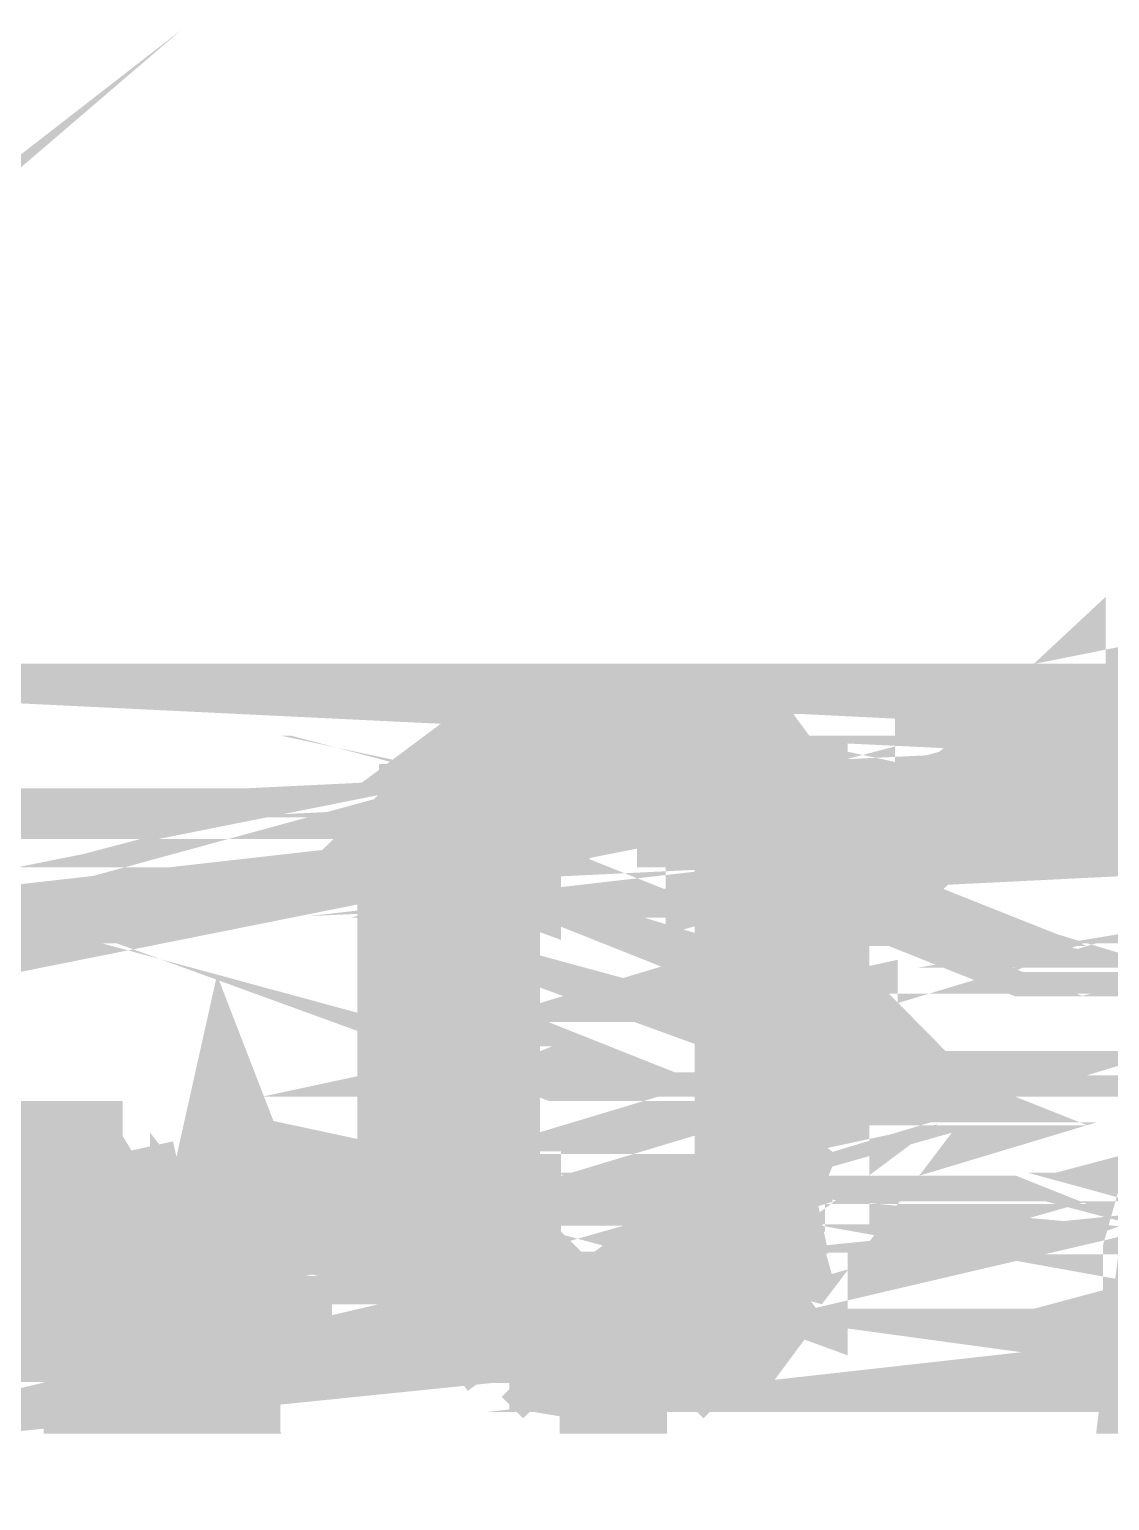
# Model space of a CAD drawing. Header units: inches. Extents: x -524 to 1067, y -71 to 1110.
# Drawn here: x 542.52 to 552.23, y 545.77 to 558.99 of the extents above; entities that cross this region are included whole.
import ezdxf

# ---------------------------------------------------------------- set-up
doc = ezdxf.new("R2010")
doc.units = ezdxf.units.IN
doc.header["$MEASUREMENT"] = 0
doc.layers.add('H', color=7, linetype='Continuous')
doc.layers.add('P', color=7, linetype='Continuous')

msp = doc.modelspace()

# ---------------------------------------------------------------- hatches: boundary and pattern name
at = {"layer": 'H', "linetype": 'Continuous'}
for points in [[(546.9020231197112, 552.5702747520654), (547.0954645277704, 552.8294132421072), (548.7050430363392, 552.8294132421072), (548.7050430363392, 552.5702747520654), (546.9020231197112, 552.5702747520654)], [(550.8292486871037, 551.9279032837931), (550.8292486871037, 552.8294132421072), (551.7307586454178, 552.8294132421072), (551.7307586454178, 551.9279032837931), (550.8292486871037, 551.9279032837931)], [(546.6465344675576, 552.3768333440061), (546.6465344675576, 552.5702747520654), (548.964181526381, 552.5702747520654), (549.2196701785347, 552.3768333440061), (546.6465344675576, 552.3768333440061)], [(546.1939545694565, 551.6687647937513), (546.1939545694565, 551.9279032837931), (546.3873959775158, 552.1176948539643), (547.5443945879836, 552.3768333440061), (547.354603017812, 552.1176948539643), (547.0954645277704, 552.1176948539643), (547.0954645277704, 551.9279032837931), (546.9020231197112, 551.9279032837931), (546.1939545694565, 551.6687647937513)], [(546.3873959775158, 552.1176948539643), (546.3873959775158, 552.3768333440061), (547.5443945879836, 552.3768333440061), (546.3873959775158, 552.1176948539643)], [(549.4131115865941, 551.6687647937513), (548.7050430363392, 551.9279032837931), (548.51160162828, 551.9279032837931), (548.51160162828, 552.1176948539643), (548.2524631382385, 552.1176948539643), (548.2524631382385, 552.3111362620236), (548.0626715680671, 552.3768333440061), (548.2524631382385, 552.3768333440061), (549.2196701785347, 552.1176948539643), (549.4131115865941, 552.1176948539643), (549.4131115865941, 551.6687647937513)], [(549.2196701785347, 552.1176948539643), (548.0626715680671, 552.3768333440061), (549.2196701785347, 552.3768333440061), (549.2196701785347, 552.1176948539643)], [(546.9020231197112, 551.475323385692), (546.1939545694565, 551.6687647937513), (546.9020231197112, 551.9279032837931), (546.9020231197112, 551.475323385692)], [(548.7050430363392, 551.475323385692), (548.7050430363392, 551.9279032837931), (549.4131115865941, 551.6687647937513), (549.6722500766359, 551.6687647937513), (549.6722500766359, 550.2526276932418), (549.862041646807, 550.0591862851826), (549.862041646807, 549.8000477951408), (549.6722500766359, 549.6102562249696), (549.6722500766359, 549.3511177349278), (548.964181526381, 549.1576763268686), (548.964181526381, 551.475323385692), (548.7050430363392, 551.475323385692)], [(546.1939545694565, 551.475323385692), (546.1939545694565, 551.6687647937513), (546.9020231197112, 551.475323385692), (546.1939545694565, 551.475323385692)], [(545.9348160794148, 551.2198347335383), (545.9348160794148, 551.475323385692), (546.6465344675576, 551.2198347335383), (545.9348160794148, 551.2198347335383)], [(546.6465344675576, 551.2198347335383), (545.9348160794148, 551.475323385692), (546.9020231197112, 551.475323385692), (546.6465344675576, 551.2198347335383)], [(545.9348160794148, 549.8000477951408), (545.9348160794148, 551.2198347335383), (546.6465344675576, 551.2198347335383), (546.6465344675576, 549.8000477951408), (545.9348160794148, 549.8000477951408)], [(546.6465344675576, 549.1576763268686), (545.9348160794148, 549.3511177349278), (545.9348160794148, 549.8000477951408), (546.6465344675576, 549.6102562249696), (546.6465344675576, 549.1576763268686)], [(546.6465344675576, 549.6102562249696), (545.9348160794148, 549.8000477951408), (546.6465344675576, 549.8000477951408), (546.6465344675576, 549.6102562249696)], [(545.9348160794148, 549.1576763268686), (545.9348160794148, 549.3511177349278), (546.6465344675576, 549.1576763268686), (545.9348160794148, 549.1576763268686)], [(548.964181526381, 548.4496077766137), (548.964181526381, 549.1576763268686), (549.6722500766359, 549.3511177349278), (549.6722500766359, 548.1941191244599), (549.4131115865941, 547.9349806344184), (549.4131115865941, 547.7415392263591), (548.7050430363392, 547.9349806344184), (548.7050430363392, 548.1941191244599), (548.964181526381, 548.4496077766137)], [(546.1939545694565, 547.9349806344184), (546.1939545694565, 548.1941191244599), (545.9348160794148, 548.4496077766137), (545.9348160794148, 549.1576763268686), (546.6465344675576, 549.1576763268686), (546.6465344675576, 548.4496077766137), (546.9020231197112, 548.4496077766137), (546.9020231197112, 547.9349806344184), (546.1939545694565, 547.9349806344184)], [(542.7193089001651, 546.7743321860626), (542.7193089001651, 547.7415392263591), (542.9091004703366, 548.9021876747148), (543.42737745042, 548.9021876747148), (543.6171690205913, 547.7415392263591), (543.6171690205913, 546.7743321860626), (542.7193089001651, 546.7743321860626)], [(544.0697489186923, 546.7743321860626), (544.0697489186923, 547.7415392263591), (544.3288874087341, 548.9021876747148), (544.5843760608877, 548.9021876747148), (544.777817468947, 547.7415392263591), (544.777817468947, 546.7743321860626), (544.0697489186923, 546.7743321860626)], [(546.3873959775158, 547.4824007363173), (546.3873959775158, 547.7415392263591), (546.1939545694565, 547.9349806344184), (546.9020231197112, 547.9349806344184), (547.354603017812, 547.4824007363173), (546.3873959775158, 547.4824007363173)], [(548.2524631382385, 547.4824007363173), (548.7050430363392, 547.9349806344184), (549.4131115865941, 547.7415392263591), (549.2196701785347, 547.4824007363173), (548.2524631382385, 547.4824007363173)], [(546.6465344675576, 547.2926091661459), (546.3873959775158, 547.4824007363173), (547.8035330780253, 547.4824007363173), (546.6465344675576, 547.2926091661459)], [(546.6465344675576, 547.2926091661459), (549.2196701785347, 547.4824007363173), (548.964181526381, 547.2926091661459), (546.6465344675576, 547.2926091661459)], [(546.6465344675576, 547.2926091661459), (547.8035330780253, 547.4824007363173), (549.2196701785347, 547.4824007363173), (546.6465344675576, 547.2926091661459)], [(547.354603017812, 546.7743321860626), (547.0954645277704, 547.0334706761043), (546.9020231197112, 547.0334706761043), (546.6465344675576, 547.2926091661459), (548.964181526381, 547.2926091661459), (548.7050430363392, 547.0334706761043), (548.51160162828, 547.0334706761043), (548.2524631382385, 546.7743321860626), (547.354603017812, 546.7743321860626)]]:
    msp.add_hatch(color=256, dxfattribs=at).paths.add_polyline_path(points)

# ---------------------------------------------------------------- linework, layer by layer
at = {"layer": 'P', "const_width": 0.927058823529412}
for points in [[(530.3573079738105, 548.0006777164008), (530.163866565751, 547.7415392263592), (529.0032181173954, 546.8400292680451), (530.3573079738105, 548.0006777164008)], [(525.5285724481041, 552.3768333440062), (526.6855710585719, 552.1833919359469), (525.2694339580626, 552.3768333440062)], [(546.8363260377289, 551.9279032837932), (546.1282574874742, 551.7344618757338), (547.0954645277704, 551.9279032837932), (546.8363260377289, 551.9279032837932)], [(551.7307586454178, 551.9279032837932), (551.7307586454178, 552.8294132421072), (550.7635516051212, 551.9279032837932), (551.7307586454178, 551.9279032837932)], [(558.2347697616751, 552.8294132421072), (554.2418471123005, 552.8294132421072), (558.2347697616751, 552.6359718340477), (558.2347697616751, 552.8294132421072)], [(558.2347697616751, 552.3768333440062), (554.2418471123005, 552.1833919359469), (558.2347697616751, 552.6359718340477), (558.2347697616751, 552.3768333440062)], [(563.0598554494936, 552.8294132421072), (559.1326298821014, 552.8294132421072), (563.0598554494936, 552.6359718340477)], [(563.0598554494936, 552.3768333440062), (559.1326298821014, 552.1833919359469), (563.0598554494936, 552.6359718340477), (563.0598554494936, 552.3768333440062)], [(548.7050430363392, 552.6359718340477), (546.8363260377289, 552.6359718340477), (547.0954645277704, 552.8294132421072)], [(547.2889059358299, 552.8294132421072), (548.4459045462977, 552.8294132421072), (547.0954645277704, 552.8294132421072), (547.2889059358299, 552.8294132421072)], [(548.4459045462977, 552.8294132421072), (547.0954645277704, 552.8294132421072), (548.7050430363392, 552.8294132421072), (548.4459045462977, 552.8294132421072)], [(547.0954645277704, 552.8294132421072), (548.7050430363392, 552.8294132421072), (547.0954645277704, 552.8294132421072), (547.0954645277704, 552.8294132421072), (548.7050430363392, 552.8294132421072)], [(547.0954645277704, 552.8294132421072), (548.7050430363392, 552.6359718340477), (548.7050430363392, 552.8294132421072)], [(547.0954645277704, 552.8294132421072), (548.7050430363392, 552.6359718340477)], [(548.2524631382385, 552.8294132421072), (547.2889059358299, 552.8294132421072)], [(547.2889059358299, 552.8294132421072), (547.5443945879836, 552.8294132421072)], [(548.2524631382385, 552.8294132421072), (547.2889059358299, 552.8294132421072), (548.4459045462977, 552.8294132421072), (548.2524631382385, 552.8294132421072)], [(547.9969744860846, 552.8294132421072), (547.7378359960428, 552.8294132421072), (547.5443945879836, 552.8294132421072), (547.7378359960428, 552.8294132421072)], [(547.9969744860846, 552.8294132421072), (547.5443945879836, 552.8294132421072)], [(547.5443945879836, 552.8294132421072), (548.2524631382385, 552.8294132421072), (547.9969744860846, 552.8294132421072)], [(547.5443945879836, 552.8294132421072), (548.2524631382385, 552.8294132421072)], [(548.2524631382385, 552.8294132421072), (547.5443945879836, 552.8294132421072)], [(547.5443945879836, 552.8294132421072), (547.5443945879836, 552.8294132421072)], [(548.2524631382385, 552.8294132421072), (547.5443945879836, 552.8294132421072)], [(547.5443945879836, 552.8294132421072), (548.2524631382385, 552.8294132421072), (548.2524631382385, 552.8294132421072), (547.5443945879836, 552.8294132421072)], [(547.7378359960428, 552.8294132421072), (547.9969744860846, 552.8294132421072)], [(551.7307586454178, 552.8294132421072), (550.7635516051212, 551.9279032837932), (550.7635516051212, 552.8294132421072)], [(550.7635516051212, 552.8294132421072), (551.7307586454178, 552.8294132421072)], [(551.7307586454178, 552.8294132421072), (551.7307586454178, 551.9279032837932), (551.7307586454178, 552.8294132421072)], [(551.7307586454178, 552.8294132421072), (551.7307586454178, 552.8294132421072)], [(548.964181526381, 552.6359718340477), (546.6465344675576, 552.3768333440062), (549.1539730965524, 552.3768333440062), (548.964181526381, 552.6359718340477)], [(546.6465344675576, 552.6359718340477), (548.964181526381, 552.6359718340477), (546.6465344675576, 552.6359718340477), (548.964181526381, 552.6359718340477), (546.6465344675576, 552.3768333440062)], [(546.6465344675576, 552.3768333440062), (546.6465344675576, 552.6359718340477)], [(546.6465344675576, 552.6359718340477), (548.964181526381, 552.6359718340477), (548.964181526381, 552.6359718340477), (546.6465344675576, 552.6359718340477)], [(546.8363260377289, 552.6359718340477), (548.964181526381, 552.6359718340477), (546.8363260377289, 552.6359718340477)], [(548.7050430363392, 552.6359718340477), (546.8363260377289, 552.6359718340477), (548.964181526381, 552.6359718340477), (548.7050430363392, 552.6359718340477)], [(557.9756312716333, 552.1833919359469), (554.2418471123005, 552.1833919359469), (558.2347697616751, 552.3768333440062), (557.9756312716333, 552.1833919359469)], [(562.80436679734, 552.1833919359469), (559.1326298821014, 552.1833919359469), (563.0598554494936, 552.3768333440062), (562.80436679734, 552.1833919359469)], [(548.2524631382385, 552.3768333440062), (549.1539730965524, 552.1833919359469), (548.2524631382385, 552.1833919359469)], [(547.5443945879836, 552.3768333440062), (546.3873959775158, 552.1833919359469)], [(549.1539730965524, 552.3768333440062), (547.7378359960428, 552.3768333440062), (546.3873959775158, 552.3768333440062), (549.1539730965524, 552.3768333440062)], [(547.7378359960428, 552.3768333440062), (546.3873959775158, 552.3768333440062), (547.5443945879836, 552.3768333440062), (547.7378359960428, 552.3768333440062)], [(546.3873959775158, 552.3768333440062), (547.5443945879836, 552.3768333440062)], [(547.5443945879836, 552.3768333440062), (546.3873959775158, 552.1833919359469)], [(546.3873959775158, 552.1833919359469), (546.3873959775158, 552.3768333440062)], [(547.5443945879836, 552.3768333440062), (546.3873959775158, 552.1833919359469), (547.5443945879836, 552.3768333440062)], [(546.6465344675576, 552.3768333440062), (549.1539730965524, 552.3768333440062), (546.3873959775158, 552.3768333440062), (546.6465344675576, 552.3768333440062)], [(547.2889059358299, 552.1833919359469), (547.5443945879836, 552.3768333440062)], [(547.5443945879836, 552.3768333440062), (547.5443945879836, 552.3768333440062)], [(547.7378359960428, 552.3768333440062), (549.1539730965524, 552.3768333440062), (547.7378359960428, 552.3768333440062), (549.1539730965524, 552.3768333440062), (547.9969744860846, 552.3768333440062), (547.7378359960428, 552.3768333440062)], [(549.1539730965524, 552.3768333440062), (547.7378359960428, 552.3768333440062), (549.1539730965524, 552.3768333440062), (549.1539730965524, 552.3768333440062)], [(547.9969744860846, 552.3768333440062), (549.1539730965524, 552.1833919359469), (547.9969744860846, 552.3768333440062)], [(549.1539730965524, 552.3768333440062), (547.9969744860846, 552.3768333440062)], [(547.9969744860846, 552.3768333440062), (549.1539730965524, 552.1833919359469), (549.1539730965524, 552.3768333440062)], [(548.2524631382385, 552.1833919359469), (548.2524631382385, 552.3768333440062)], [(547.0954645277704, 551.9279032837932), (546.1282574874742, 551.9279032837932), (547.0954645277704, 552.1833919359469), (547.0954645277704, 551.9279032837932)], [(546.1282574874742, 551.9279032837932), (547.0954645277704, 552.1833919359469), (546.3873959775158, 552.1833919359469), (546.1282574874742, 551.9279032837932)], [(549.4131115865941, 552.1833919359469), (548.4459045462977, 552.1833919359469), (549.4131115865941, 551.9279032837932), (549.4131115865941, 552.1833919359469)], [(548.4459045462977, 552.1833919359469), (549.4131115865941, 551.9279032837932), (548.4459045462977, 551.9279032837932), (548.4459045462977, 552.1833919359469)], [(547.0954645277704, 552.1833919359469), (546.3873959775158, 552.1833919359469), (547.2889059358299, 552.1833919359469), (547.0954645277704, 552.1833919359469)], [(546.3873959775158, 552.1833919359469), (547.2889059358299, 552.1833919359469), (546.3873959775158, 552.1833919359469), (546.3873959775158, 552.1833919359469), (547.2889059358299, 552.1833919359469), (546.3873959775158, 552.1833919359469)], [(547.2889059358299, 552.1833919359469), (547.2889059358299, 552.1833919359469), (546.3873959775158, 552.1833919359469)], [(549.1539730965524, 552.1833919359469), (548.2524631382385, 552.1833919359469), (549.4131115865941, 552.1833919359469), (549.1539730965524, 552.1833919359469)], [(548.2524631382385, 552.1833919359469), (549.4131115865941, 552.1833919359469), (548.4459045462977, 552.1833919359469), (548.2524631382385, 552.1833919359469)], [(546.1282574874742, 551.7344618757338), (547.0954645277704, 551.9279032837932), (546.1282574874742, 551.9279032837932), (546.1282574874742, 551.7344618757338)], [(546.8363260377289, 551.9279032837932), (546.1282574874742, 551.7344618757338), (546.8363260377289, 551.9279032837932)], [(549.4131115865941, 551.9279032837932), (548.4459045462977, 551.9279032837932)], [(548.4459045462977, 551.9279032837932), (549.4131115865941, 551.9279032837932)], [(548.4459045462977, 551.9279032837932), (549.4131115865941, 551.9279032837932)], [(549.4131115865941, 551.9279032837932), (548.7050430363392, 551.9279032837932), (548.4459045462977, 551.9279032837932)], [(548.7050430363392, 551.9279032837932), (549.4131115865941, 551.7344618757338), (548.7050430363392, 551.9279032837932)], [(549.4131115865941, 551.9279032837932), (548.7050430363392, 551.9279032837932)], [(548.7050430363392, 551.9279032837932), (549.4131115865941, 551.7344618757338)], [(548.7050430363392, 551.9279032837932), (549.4131115865941, 551.7344618757338), (548.7050430363392, 551.9279032837932)], [(548.7050430363392, 551.9279032837932), (548.7050430363392, 551.9279032837932)], [(549.4131115865941, 551.9279032837932), (549.4131115865941, 551.9279032837932)], [(549.4131115865941, 551.7344618757338), (549.4131115865941, 551.9279032837932)], [(549.6065529946536, 551.7344618757338), (548.7050430363392, 551.475323385692), (549.6065529946536, 551.475323385692), (549.6065529946536, 551.7344618757338)], [(546.1282574874742, 551.7344618757338), (546.8363260377289, 551.475323385692), (546.1282574874742, 551.7344618757338)], [(546.8363260377289, 551.7344618757338), (546.1282574874742, 551.7344618757338), (546.8363260377289, 551.7344618757338), (546.8363260377289, 551.7344618757338), (546.1282574874742, 551.7344618757338), (546.8363260377289, 551.7344618757338)], [(546.1282574874742, 551.7344618757338), (546.1282574874742, 551.7344618757338), (546.8363260377289, 551.7344618757338)], [(546.1282574874742, 551.7344618757338), (546.8363260377289, 551.475323385692), (546.8363260377289, 551.7344618757338)], [(548.7050430363392, 551.7344618757338), (549.6065529946536, 551.7344618757338), (548.7050430363392, 551.475323385692), (548.7050430363392, 551.7344618757338)], [(548.7050430363392, 551.7344618757338), (549.4131115865941, 551.7344618757338)], [(549.4131115865941, 551.7344618757338), (548.7050430363392, 551.7344618757338), (548.7050430363392, 551.7344618757338), (549.4131115865941, 551.7344618757338)], [(548.7050430363392, 551.7344618757338), (549.6065529946536, 551.7344618757338)], [(549.6065529946536, 551.7344618757338), (549.4131115865941, 551.7344618757338)], [(545.9348160794148, 551.475323385692), (546.6465344675576, 551.2198347335384), (545.9348160794148, 551.475323385692)], [(546.8363260377289, 551.475323385692), (545.9348160794148, 551.475323385692)], [(545.9348160794148, 551.475323385692), (546.8363260377289, 551.475323385692)], [(546.8363260377289, 551.475323385692), (545.9348160794148, 551.475323385692)], [(545.9348160794148, 551.475323385692), (546.6465344675576, 551.2198347335384)], [(546.1282574874742, 551.475323385692), (546.8363260377289, 551.475323385692), (545.9348160794148, 551.475323385692)], [(545.9348160794148, 551.475323385692), (546.1282574874742, 551.475323385692)], [(546.6465344675576, 551.2198347335384), (546.8363260377289, 551.475323385692)], [(548.964181526381, 551.475323385692), (549.6065529946536, 551.2198347335384), (548.964181526381, 551.2198347335384), (548.964181526381, 551.475323385692)], [(548.7050430363392, 551.475323385692), (549.6065529946536, 551.475323385692), (548.964181526381, 551.475323385692)], [(548.964181526381, 551.475323385692), (548.7050430363392, 551.475323385692)], [(549.6065529946536, 551.475323385692), (548.964181526381, 551.475323385692)], [(548.964181526381, 551.475323385692), (549.6065529946536, 551.2198347335384)], [(549.6065529946536, 551.2198347335384), (549.6065529946536, 551.475323385692)], [(545.9348160794148, 551.2198347335384), (546.6465344675576, 551.2198347335384), (545.9348160794148, 551.2198347335384), (546.6465344675576, 551.2198347335384)], [(546.6465344675576, 551.2198347335384), (545.9348160794148, 551.0263933254791)], [(545.9348160794148, 551.0263933254791), (545.9348160794148, 551.2198347335384)], [(546.6465344675576, 551.2198347335384), (545.9348160794148, 551.0263933254791)], [(545.9348160794148, 551.2198347335384), (546.6465344675576, 551.2198347335384), (546.6465344675576, 551.2198347335384), (545.9348160794148, 551.2198347335384)], [(546.6465344675576, 551.0263933254791), (546.6465344675576, 551.2198347335384)], [(548.964181526381, 551.2198347335384), (549.6065529946536, 551.0263933254791), (548.964181526381, 551.0263933254791), (548.964181526381, 551.2198347335384)], [(549.6065529946536, 551.2198347335384), (548.964181526381, 551.2198347335384), (549.6065529946536, 551.2198347335384), (549.6065529946536, 551.2198347335384), (548.964181526381, 551.2198347335384), (549.6065529946536, 551.2198347335384)], [(548.964181526381, 551.2198347335384), (548.964181526381, 551.2198347335384), (549.6065529946536, 551.2198347335384)], [(548.964181526381, 551.2198347335384), (549.6065529946536, 551.0263933254791)], [(549.6065529946536, 551.0263933254791), (549.6065529946536, 551.2198347335384)], [(557.2675627213787, 551.2198347335384), (556.106914273023, 551.0263933254791), (557.0084242313371, 551.0263933254791)], [(553.3403371539864, 546.8400292680451), (552.8877572558854, 548.9021876747149), (552.6322686037315, 546.8400292680451), (553.3403371539864, 546.8400292680451)], [(545.9348160794148, 551.0263933254791), (546.6465344675576, 551.0263933254791)], [(545.9348160794148, 551.0263933254791), (546.6465344675576, 551.0263933254791)], [(546.6465344675576, 551.0263933254791), (545.9348160794148, 550.7672548354374), (545.9348160794148, 551.0263933254791)], [(546.6465344675576, 551.0263933254791), (545.9348160794148, 550.7672548354374)], [(546.6465344675576, 550.7672548354374), (546.6465344675576, 551.0263933254791)], [(549.6065529946536, 551.0263933254791), (548.964181526381, 551.0263933254791), (549.6065529946536, 550.7672548354374)], [(548.964181526381, 551.0263933254791), (549.6065529946536, 550.7672548354374), (548.964181526381, 550.7672548354374), (548.964181526381, 551.0263933254791)], [(549.6065529946536, 550.7672548354374), (549.6065529946536, 551.0263933254791)], [(557.0084242313371, 551.0263933254791), (555.9171227028514, 550.7672548354374), (556.8149828232777, 550.7672548354374)], [(545.9348160794148, 550.7672548354374), (546.6465344675576, 550.7672548354374)], [(545.9348160794148, 550.7672548354374), (546.6465344675576, 550.7672548354374), (545.9348160794148, 550.7672548354374), (545.9348160794148, 550.7672548354374), (546.6465344675576, 550.7672548354374)], [(545.9348160794148, 550.7672548354374), (546.6465344675576, 550.5117661832835), (546.6465344675576, 550.7672548354374)], [(545.9348160794148, 550.7672548354374), (546.6465344675576, 550.5117661832835)], [(546.6465344675576, 550.5117661832835), (545.9348160794148, 550.5117661832835), (545.9348160794148, 550.7672548354374)], [(549.6065529946536, 550.7672548354374), (548.964181526381, 550.7672548354374), (549.6065529946536, 550.5117661832835)], [(548.964181526381, 550.7672548354374), (549.6065529946536, 550.5117661832835)], [(548.964181526381, 550.5117661832835), (548.964181526381, 550.7672548354374)], [(549.6065529946536, 550.5117661832835), (549.6065529946536, 550.7672548354374)], [(545.9348160794148, 550.5117661832835), (546.6465344675576, 550.3183247752243), (545.9348160794148, 550.3183247752243)], [(546.6465344675576, 550.5117661832835), (545.9348160794148, 550.5117661832835)], [(545.9348160794148, 550.5117661832835), (546.6465344675576, 550.3183247752243), (546.6465344675576, 550.5117661832835)], [(545.9348160794148, 550.3183247752243), (545.9348160794148, 550.5117661832835)], [(549.6065529946536, 550.5117661832835), (548.964181526381, 550.3183247752243), (549.6065529946536, 550.3183247752243)], [(549.6065529946536, 550.5117661832835), (548.964181526381, 550.5117661832835)], [(549.6065529946536, 550.5117661832835), (548.964181526381, 550.5117661832835)], [(548.964181526381, 550.5117661832835), (549.6065529946536, 550.5117661832835), (549.6065529946536, 550.5117661832835), (548.964181526381, 550.5117661832835)], [(549.6065529946536, 550.5117661832835), (548.964181526381, 550.3183247752243), (548.964181526381, 550.5117661832835)], [(549.6065529946536, 550.3183247752243), (549.6065529946536, 550.5117661832835)], [(555.3988457227683, 550.5117661832835), (556.3660527630648, 550.3183247752243), (555.2054043147091, 550.3183247752243), (555.3988457227683, 550.5117661832835)], [(546.6465344675576, 550.3183247752243), (545.9348160794148, 550.3183247752243), (546.6465344675576, 550.0591862851827), (546.6465344675576, 550.3183247752243)], [(545.9348160794148, 550.3183247752243), (546.6465344675576, 550.0591862851827)], [(545.9348160794148, 550.0591862851827), (545.9348160794148, 550.3183247752243)], [(549.6065529946536, 550.3183247752243), (548.964181526381, 550.0591862851827), (549.862041646807, 550.0591862851827), (549.6065529946536, 550.3183247752243)], [(548.964181526381, 550.3183247752243), (549.6065529946536, 550.3183247752243), (548.964181526381, 550.0591862851827), (548.964181526381, 550.3183247752243)], [(544.777817468947, 547.7415392263592), (544.3288874087341, 548.9021876747149), (544.0697489186923, 547.7415392263592)], [(549.862041646807, 550.0591862851827), (548.964181526381, 549.8657448771235), (549.862041646807, 549.8657448771235), (549.862041646807, 550.0591862851827)], [(546.6465344675576, 550.0591862851827), (545.9348160794148, 550.0591862851827)], [(546.6465344675576, 550.0591862851827), (545.9348160794148, 550.0591862851827)], [(545.9348160794148, 550.0591862851827), (546.6465344675576, 549.8657448771235), (546.6465344675576, 550.0591862851827)], [(545.9348160794148, 550.0591862851827), (546.6465344675576, 549.8657448771235)], [(546.6465344675576, 549.8657448771235), (545.9348160794148, 549.8657448771235), (545.9348160794148, 550.0591862851827)], [(548.964181526381, 550.0591862851827), (549.862041646807, 550.0591862851827), (548.964181526381, 549.8657448771235), (548.964181526381, 550.0591862851827)], [(555.9171227028514, 550.0591862851827), (554.9499156625552, 549.8657448771235), (555.9171227028514, 549.8657448771235), (555.9171227028514, 550.0591862851827)], [(554.9499156625552, 550.0591862851827), (555.9171227028514, 550.0591862851827), (554.9499156625552, 549.8657448771235)], [(545.9348160794148, 549.8657448771235), (546.6465344675576, 549.6102562249696), (545.9348160794148, 549.8657448771235), (546.6465344675576, 549.6102562249696)], [(545.9348160794148, 549.6102562249696), (545.9348160794148, 549.8657448771235)], [(546.6465344675576, 549.8657448771235), (545.9348160794148, 549.8657448771235), (546.6465344675576, 549.8657448771235), (545.9348160794148, 549.8657448771235)], [(545.9348160794148, 549.8657448771235), (546.6465344675576, 549.6102562249696), (546.6465344675576, 549.8657448771235)], [(548.964181526381, 549.8657448771235), (549.6065529946536, 549.6102562249696), (548.964181526381, 549.6102562249696), (548.964181526381, 549.8657448771235)], [(548.964181526381, 549.8657448771235), (549.862041646807, 549.8657448771235), (548.964181526381, 549.8657448771235), (548.964181526381, 549.8657448771235), (549.862041646807, 549.8657448771235)], [(548.964181526381, 549.8657448771235), (549.6065529946536, 549.6102562249696), (549.862041646807, 549.8657448771235)], [(546.6465344675576, 549.6102562249696), (545.9348160794148, 549.6102562249696)], [(546.6465344675576, 549.6102562249696), (545.9348160794148, 549.6102562249696)], [(545.9348160794148, 549.6102562249696), (546.6465344675576, 549.3511177349278), (546.6465344675576, 549.6102562249696)], [(545.9348160794148, 549.6102562249696), (546.6465344675576, 549.3511177349278)], [(545.9348160794148, 549.3511177349278), (545.9348160794148, 549.6102562249696)], [(549.6065529946536, 549.6102562249696), (548.964181526381, 549.6102562249696), (549.6065529946536, 549.6102562249696), (549.6065529946536, 549.6102562249696), (548.964181526381, 549.6102562249696)], [(549.6065529946536, 549.6102562249696), (548.964181526381, 549.3511177349278), (548.964181526381, 549.6102562249696)], [(549.6065529946536, 549.6102562249696), (548.964181526381, 549.3511177349278)], [(549.6065529946536, 549.3511177349278), (549.6065529946536, 549.6102562249696)], [(545.9348160794148, 548.9021876747149), (546.6465344675576, 549.1576763268686), (546.6465344675576, 548.9021876747149)], [(545.9348160794148, 549.3511177349278), (546.6465344675576, 549.1576763268686), (545.9348160794148, 549.3511177349278)], [(546.6465344675576, 549.3511177349278), (545.9348160794148, 549.3511177349278)], [(546.6465344675576, 549.3511177349278), (545.9348160794148, 549.3511177349278)], [(545.9348160794148, 549.3511177349278), (546.6465344675576, 549.1576763268686)], [(546.6465344675576, 549.1576763268686), (546.6465344675576, 549.3511177349278)], [(548.964181526381, 549.3511177349278), (549.6065529946536, 549.3511177349278), (548.964181526381, 549.1576763268686)], [(549.6065529946536, 549.3511177349278), (548.964181526381, 549.1576763268686), (549.6065529946536, 549.3511177349278)], [(548.964181526381, 549.3511177349278), (549.6065529946536, 549.3511177349278)], [(548.964181526381, 549.1576763268686), (548.964181526381, 549.3511177349278)], [(545.9348160794148, 548.9021876747149), (546.6465344675576, 549.1576763268686)], [(546.6465344675576, 549.1576763268686), (545.9348160794148, 549.1576763268686), (545.9348160794148, 548.9021876747149)], [(546.6465344675576, 549.1576763268686), (545.9348160794148, 549.1576763268686), (545.9348160794148, 549.1576763268686), (546.6465344675576, 549.1576763268686)], [(545.9348160794148, 549.1576763268686), (546.6465344675576, 549.1576763268686), (546.6465344675576, 549.1576763268686), (545.9348160794148, 549.1576763268686)], [(549.6065529946536, 549.1576763268686), (548.964181526381, 549.1576763268686), (549.6065529946536, 548.9021876747149)], [(548.964181526381, 549.1576763268686), (549.6065529946536, 548.9021876747149), (548.964181526381, 548.9021876747149), (548.964181526381, 549.1576763268686)], [(549.6065529946536, 548.9021876747149), (549.6065529946536, 549.1576763268686)], [(554.2418471123005, 549.1576763268686), (555.2054043147091, 549.1576763268686), (554.2418471123005, 548.9021876747149), (554.2418471123005, 549.1576763268686)], [(545.9348160794148, 548.7087462666556), (546.6465344675576, 548.9021876747149), (546.6465344675576, 548.7087462666556)], [(543.6171690205913, 547.7415392263592), (542.9091004703366, 548.9021876747149), (543.3616803684376, 548.9021876747149)], [(542.6536118181828, 547.7415392263592), (543.6171690205913, 547.7415392263592), (542.9091004703366, 548.9021876747149)], [(542.9091004703366, 548.9021876747149), (542.6536118181828, 547.7415392263592)], [(543.3616803684376, 548.9021876747149), (543.6171690205913, 547.7415392263592)], [(544.777817468947, 547.7415392263592), (544.3288874087341, 548.9021876747149)], [(544.3288874087341, 548.9021876747149), (544.5186789789054, 548.9021876747149)], [(544.5186789789054, 548.9021876747149), (544.777817468947, 547.7415392263592)], [(545.9348160794148, 548.7087462666556), (546.6465344675576, 548.9021876747149)], [(546.6465344675576, 548.9021876747149), (545.9348160794148, 548.9021876747149)], [(545.9348160794148, 548.9021876747149), (545.9348160794148, 548.7087462666556)], [(546.6465344675576, 548.9021876747149), (545.9348160794148, 548.9021876747149)], [(549.6065529946536, 548.9021876747149), (548.964181526381, 548.7087462666556), (549.6065529946536, 548.7087462666556)], [(549.6065529946536, 548.9021876747149), (548.964181526381, 548.9021876747149), (549.6065529946536, 548.9021876747149), (549.6065529946536, 548.9021876747149), (548.964181526381, 548.9021876747149)], [(549.6065529946536, 548.9021876747149), (548.964181526381, 548.7087462666556), (548.964181526381, 548.9021876747149)], [(549.6065529946536, 548.7087462666556), (549.6065529946536, 548.9021876747149)], [(552.8877572558854, 548.9021876747149), (552.6322686037315, 546.8400292680451)], [(552.6322686037315, 546.8400292680451), (552.6322686037315, 548.0006777164008), (552.8877572558854, 548.9021876747149)], [(546.8363260377289, 548.2561663685544), (545.9348160794148, 548.4496077766138), (546.1282574874742, 548.2561663685544)], [(546.6465344675576, 548.4496077766138), (545.9348160794148, 548.7087462666556)], [(545.9348160794148, 548.7087462666556), (545.9348160794148, 548.4496077766138)], [(546.6465344675576, 548.4496077766138), (545.9348160794148, 548.7087462666556)], [(545.9348160794148, 548.7087462666556), (546.6465344675576, 548.7087462666556)], [(545.9348160794148, 548.7087462666556), (546.6465344675576, 548.7087462666556), (545.9348160794148, 548.7087462666556), (545.9348160794148, 548.7087462666556), (546.6465344675576, 548.7087462666556)], [(546.6465344675576, 548.7087462666556), (546.6465344675576, 548.4496077766138)], [(549.6065529946536, 548.4496077766138), (548.7050430363392, 548.2561663685544), (548.964181526381, 548.4496077766138)], [(548.964181526381, 548.7087462666556), (549.6065529946536, 548.7087462666556)], [(549.6065529946536, 548.7087462666556), (548.964181526381, 548.7087462666556)], [(548.964181526381, 548.7087462666556), (548.964181526381, 548.7087462666556)], [(549.6065529946536, 548.7087462666556), (548.964181526381, 548.7087462666556)], [(548.964181526381, 548.7087462666556), (549.6065529946536, 548.4496077766138)], [(548.964181526381, 548.7087462666556), (549.6065529946536, 548.4496077766138)], [(548.964181526381, 548.4496077766138), (548.964181526381, 548.7087462666556)], [(549.6065529946536, 548.4496077766138), (549.6065529946536, 548.7087462666556)], [(554.9499156625552, 548.7087462666556), (554.2418471123005, 548.4496077766138), (554.9499156625552, 548.4496077766138)], [(544.777817468947, 546.8400292680451), (544.0697489186923, 547.7415392263592), (544.0697489186923, 546.8400292680451)], [(547.0954645277704, 547.7415392263592), (546.1282574874742, 548.0006777164008), (546.3873959775158, 547.7415392263592)], [(546.8363260377289, 548.2561663685544), (545.9348160794148, 548.4496077766138)], [(545.9348160794148, 548.4496077766138), (546.8363260377289, 548.4496077766138), (546.8363260377289, 548.2561663685544)], [(545.9348160794148, 548.4496077766138), (546.8363260377289, 548.4496077766138)], [(546.8363260377289, 548.4496077766138), (545.9348160794148, 548.4496077766138), (545.9348160794148, 548.4496077766138), (546.8363260377289, 548.4496077766138)], [(545.9348160794148, 548.4496077766138), (546.6465344675576, 548.4496077766138), (546.8363260377289, 548.4496077766138)], [(545.9348160794148, 548.4496077766138), (546.6465344675576, 548.4496077766138)], [(549.6065529946536, 548.4496077766138), (548.7050430363392, 548.2561663685544)], [(549.6065529946536, 548.4496077766138), (548.964181526381, 548.4496077766138)], [(549.6065529946536, 548.4496077766138), (548.964181526381, 548.4496077766138)], [(548.964181526381, 548.4496077766138), (549.6065529946536, 548.4496077766138), (549.6065529946536, 548.4496077766138), (548.964181526381, 548.4496077766138)], [(549.6065529946536, 548.2561663685544), (549.6065529946536, 548.4496077766138)], [(554.2418471123005, 548.4496077766138), (554.9499156625552, 548.2561663685544), (554.2418471123005, 548.2561663685544), (554.2418471123005, 548.4496077766138)], [(554.7564742544957, 547.5480978183), (557.5230513735326, 547.2926091661459), (556.106914273023, 547.5480978183)], [(546.8363260377289, 548.0006777164008), (546.1282574874742, 548.0006777164008), (546.8363260377289, 548.2561663685544)], [(546.1282574874742, 548.0006777164008), (546.8363260377289, 548.2561663685544), (546.1282574874742, 548.2561663685544), (546.1282574874742, 548.0006777164008)], [(549.6065529946536, 548.2561663685544), (548.7050430363392, 548.0006777164008), (549.4131115865941, 548.0006777164008), (549.6065529946536, 548.2561663685544)], [(546.8363260377289, 548.2561663685544), (546.1282574874742, 548.2561663685544)], [(546.1282574874742, 548.2561663685544), (546.8363260377289, 548.2561663685544)], [(546.1282574874742, 548.2561663685544), (546.8363260377289, 548.2561663685544)], [(546.8363260377289, 548.2561663685544), (546.8363260377289, 548.0006777164008)], [(546.8363260377289, 548.2561663685544), (546.8363260377289, 548.2561663685544)], [(548.7050430363392, 548.2561663685544), (549.6065529946536, 548.2561663685544)], [(548.7050430363392, 548.2561663685544), (549.6065529946536, 548.2561663685544)], [(549.6065529946536, 548.2561663685544), (548.7050430363392, 548.2561663685544), (548.7050430363392, 548.2561663685544), (549.6065529946536, 548.2561663685544)], [(548.7050430363392, 548.2561663685544), (549.6065529946536, 548.2561663685544)], [(548.7050430363392, 548.2561663685544), (549.6065529946536, 548.2561663685544)], [(549.6065529946536, 548.2561663685544), (548.7050430363392, 548.0006777164008)], [(548.7050430363392, 548.0006777164008), (548.7050430363392, 548.2561663685544)], [(549.6065529946536, 548.2561663685544), (549.6065529946536, 548.2561663685544)], [(554.2418471123005, 548.2561663685544), (555.2054043147091, 548.0006777164008), (554.2418471123005, 548.0006777164008)], [(549.1539730965524, 547.5480978183), (546.6465344675576, 547.2926091661459), (547.7378359960428, 547.5480978183)], [(547.0954645277704, 547.7415392263592), (546.1282574874742, 548.0006777164008), (546.8363260377289, 548.0006777164008), (547.0954645277704, 547.7415392263592)], [(546.1282574874742, 548.0006777164008), (546.8363260377289, 548.0006777164008), (546.8363260377289, 548.0006777164008), (546.1282574874742, 548.0006777164008)], [(546.8363260377289, 548.0006777164008), (546.1282574874742, 548.0006777164008), (546.8363260377289, 548.0006777164008), (546.1282574874742, 548.0006777164008), (546.1282574874742, 548.0006777164008), (546.8363260377289, 548.0006777164008)], [(549.4131115865941, 547.7415392263592), (548.4459045462977, 547.7415392263592), (548.7050430363392, 548.0006777164008)], [(548.7050430363392, 548.0006777164008), (549.4131115865941, 547.7415392263592), (548.7050430363392, 548.0006777164008), (549.4131115865941, 547.7415392263592)], [(548.7050430363392, 548.0006777164008), (549.4131115865941, 548.0006777164008), (548.7050430363392, 548.0006777164008), (548.7050430363392, 548.0006777164008), (549.4131115865941, 548.0006777164008)], [(548.7050430363392, 548.0006777164008), (549.4131115865941, 547.7415392263592), (549.4131115865941, 548.0006777164008)], [(555.2054043147091, 548.0006777164008), (554.2418471123005, 547.7415392263592), (555.2054043147091, 547.7415392263592)], [(546.3873959775158, 547.5480978183), (547.0954645277704, 547.7415392263592), (547.2889059358299, 547.5480978183)], [(543.6171690205913, 546.8400292680451), (542.6536118181828, 547.7415392263592), (543.6171690205913, 547.7415392263592)], [(542.6536118181828, 546.8400292680451), (543.6171690205913, 546.8400292680451), (542.6536118181828, 547.7415392263592)], [(542.6536118181828, 547.7415392263592), (542.6536118181828, 546.8400292680451)], [(543.6171690205913, 547.7415392263592), (543.6171690205913, 546.8400292680451)], [(544.777817468947, 546.8400292680451), (544.0697489186923, 547.7415392263592)], [(544.0697489186923, 547.7415392263592), (544.777817468947, 547.7415392263592)], [(544.0697489186923, 547.7415392263592), (544.777817468947, 547.7415392263592)], [(544.777817468947, 547.7415392263592), (544.777817468947, 546.8400292680451)], [(546.3873959775158, 547.5480978183), (547.0954645277704, 547.7415392263592)], [(547.0954645277704, 547.7415392263592), (546.3873959775158, 547.7415392263592), (546.3873959775158, 547.5480978183)], [(547.0954645277704, 547.7415392263592), (546.3873959775158, 547.7415392263592), (547.0954645277704, 547.7415392263592), (547.0954645277704, 547.7415392263592), (546.3873959775158, 547.7415392263592)], [(548.2524631382385, 547.5480978183), (548.4459045462977, 547.7415392263592)], [(549.4131115865941, 547.7415392263592), (548.4459045462977, 547.7415392263592), (549.4131115865941, 547.7415392263592), (549.4131115865941, 547.7415392263592), (548.4459045462977, 547.7415392263592), (549.4131115865941, 547.7415392263592)], [(548.4459045462977, 547.7415392263592), (548.4459045462977, 547.7415392263592), (549.4131115865941, 547.7415392263592)], [(548.4459045462977, 547.7415392263592), (549.1539730965524, 547.5480978183), (549.4131115865941, 547.7415392263592)], [(548.4459045462977, 547.7415392263592), (549.1539730965524, 547.5480978183)], [(547.5443945879836, 547.5480978183), (546.3873959775158, 547.5480978183), (547.5443945879836, 547.5480978183), (546.3873959775158, 547.5480978183), (547.7378359960428, 547.5480978183), (547.5443945879836, 547.5480978183)], [(546.3873959775158, 547.5480978183), (547.7378359960428, 547.5480978183)], [(546.6465344675576, 547.2926091661459), (546.3873959775158, 547.5480978183)], [(547.5443945879836, 547.5480978183), (546.3873959775158, 547.5480978183), (547.2889059358299, 547.5480978183), (547.5443945879836, 547.5480978183)], [(546.3873959775158, 547.5480978183), (547.2889059358299, 547.5480978183), (546.3873959775158, 547.5480978183), (546.3873959775158, 547.5480978183), (547.2889059358299, 547.5480978183)], [(549.1539730965524, 547.5480978183), (548.964181526381, 547.2926091661459), (546.6465344675576, 547.2926091661459)], [(546.6465344675576, 547.2926091661459), (549.1539730965524, 547.5480978183)], [(546.6465344675576, 547.2926091661459), (547.7378359960428, 547.5480978183)], [(547.7378359960428, 547.5480978183), (546.6465344675576, 547.2926091661459)], [(547.7378359960428, 547.5480978183), (546.6465344675576, 547.2926091661459)], [(547.7378359960428, 547.5480978183), (549.1539730965524, 547.5480978183), (547.9969744860846, 547.5480978183), (547.7378359960428, 547.5480978183)], [(547.7378359960428, 547.5480978183), (549.1539730965524, 547.5480978183)], [(547.7378359960428, 547.5480978183), (547.7378359960428, 547.5480978183)], [(549.1539730965524, 547.5480978183), (547.9969744860846, 547.5480978183), (548.2524631382385, 547.5480978183), (549.1539730965524, 547.5480978183)], [(549.1539730965524, 547.5480978183), (548.2524631382385, 547.5480978183)], [(549.1539730965524, 547.5480978183), (548.2524631382385, 547.5480978183), (549.1539730965524, 547.5480978183), (549.1539730965524, 547.5480978183), (548.2524631382385, 547.5480978183), (549.1539730965524, 547.5480978183)], [(548.2524631382385, 547.5480978183), (548.2524631382385, 547.5480978183)], [(551.4716201553761, 541.2411779479896), (553.5337785620457, 540.5951566418291), (551.7307586454178, 541.2411779479896), (551.4716201553761, 541.2411779479896)], [(548.964181526381, 547.2926091661459), (546.6465344675576, 547.2926091661459), (546.8363260377289, 547.0334706761043)], [(548.964181526381, 547.2926091661459), (546.6465344675576, 547.2926091661459), (548.964181526381, 547.2926091661459), (548.964181526381, 547.2926091661459), (546.6465344675576, 547.2926091661459)], [(548.964181526381, 547.2926091661459), (548.964181526381, 547.2926091661459), (546.6465344675576, 547.2926091661459)], [(548.964181526381, 547.2926091661459), (546.6465344675576, 547.2926091661459), (546.6465344675576, 547.2926091661459), (548.964181526381, 547.2926091661459)], [(546.8363260377289, 547.0334706761043), (548.964181526381, 547.2926091661459)], [(546.8363260377289, 547.0334706761043), (548.964181526381, 547.2926091661459)], [(557.2675627213787, 547.2926091661459), (554.9499156625552, 547.0334706761043), (557.2675627213787, 547.0334706761043)], [(548.964181526381, 547.2926091661459), (548.7050430363392, 547.0334706761043)], [(562.1583454911795, 547.2926091661459), (559.840698432356, 547.0334706761043), (562.1583454911795, 547.0334706761043), (562.1583454911795, 547.2926091661459)], [(547.0954645277704, 547.0334706761043), (548.7050430363392, 547.0334706761043), (546.8363260377289, 547.0334706761043), (547.0954645277704, 547.0334706761043)], [(548.7050430363392, 547.0334706761043), (546.8363260377289, 547.0334706761043)], [(546.8363260377289, 547.0334706761043), (548.7050430363392, 547.0334706761043)], [(546.8363260377289, 547.0334706761043), (548.7050430363392, 547.0334706761043)], [(548.7050430363392, 547.0334706761043), (546.8363260377289, 547.0334706761043), (546.8363260377289, 547.0334706761043), (548.7050430363392, 547.0334706761043)], [(548.2524631382385, 546.8400292680451), (547.0954645277704, 547.0334706761043)], [(547.0954645277704, 547.0334706761043), (547.2889059358299, 546.8400292680451)], [(548.2524631382385, 546.8400292680451), (547.0954645277704, 547.0334706761043)], [(547.0954645277704, 547.0334706761043), (548.4459045462977, 547.0334706761043), (548.2524631382385, 546.8400292680451)], [(547.0954645277704, 547.0334706761043), (548.4459045462977, 547.0334706761043), (547.0954645277704, 547.0334706761043), (547.0954645277704, 547.0334706761043), (548.4459045462977, 547.0334706761043)], [(547.0954645277704, 547.0334706761043), (548.7050430363392, 547.0334706761043)], [(548.7050430363392, 547.0334706761043), (548.4459045462977, 547.0334706761043)], [(548.7050430363392, 547.0334706761043), (548.7050430363392, 547.0334706761043)], [(557.0084242313371, 547.0334706761043), (555.3988457227683, 547.0334706761043), (556.8149828232777, 546.8400292680451)], [(544.0697489186923, 546.8400292680451), (544.777817468947, 546.8400292680451)], [(547.5443945879836, 546.8400292680451), (548.2524631382385, 546.8400292680451), (547.2889059358299, 546.8400292680451)], [(547.2889059358299, 546.8400292680451), (547.5443945879836, 546.8400292680451)], [(548.2524631382385, 546.8400292680451), (547.2889059358299, 546.8400292680451), (548.2524631382385, 546.8400292680451), (548.2524631382385, 546.8400292680451), (547.2889059358299, 546.8400292680451)], [(547.7378359960428, 546.8400292680451), (547.5443945879836, 546.8400292680451), (547.7378359960428, 546.8400292680451)], [(547.5443945879836, 546.8400292680451), (547.9969744860846, 546.8400292680451), (547.5443945879836, 546.8400292680451), (547.5443945879836, 546.8400292680451), (547.9969744860846, 546.8400292680451)], [(547.5443945879836, 546.8400292680451), (548.2524631382385, 546.8400292680451), (547.9969744860846, 546.8400292680451)], [(547.7378359960428, 546.8400292680451), (547.9969744860846, 546.8400292680451)], [(547.9969744860846, 546.8400292680451), (547.7378359960428, 546.8400292680451)]]:
    msp.add_lwpolyline(points, dxfattribs=at)

doc.saveas('drawing.dxf')
